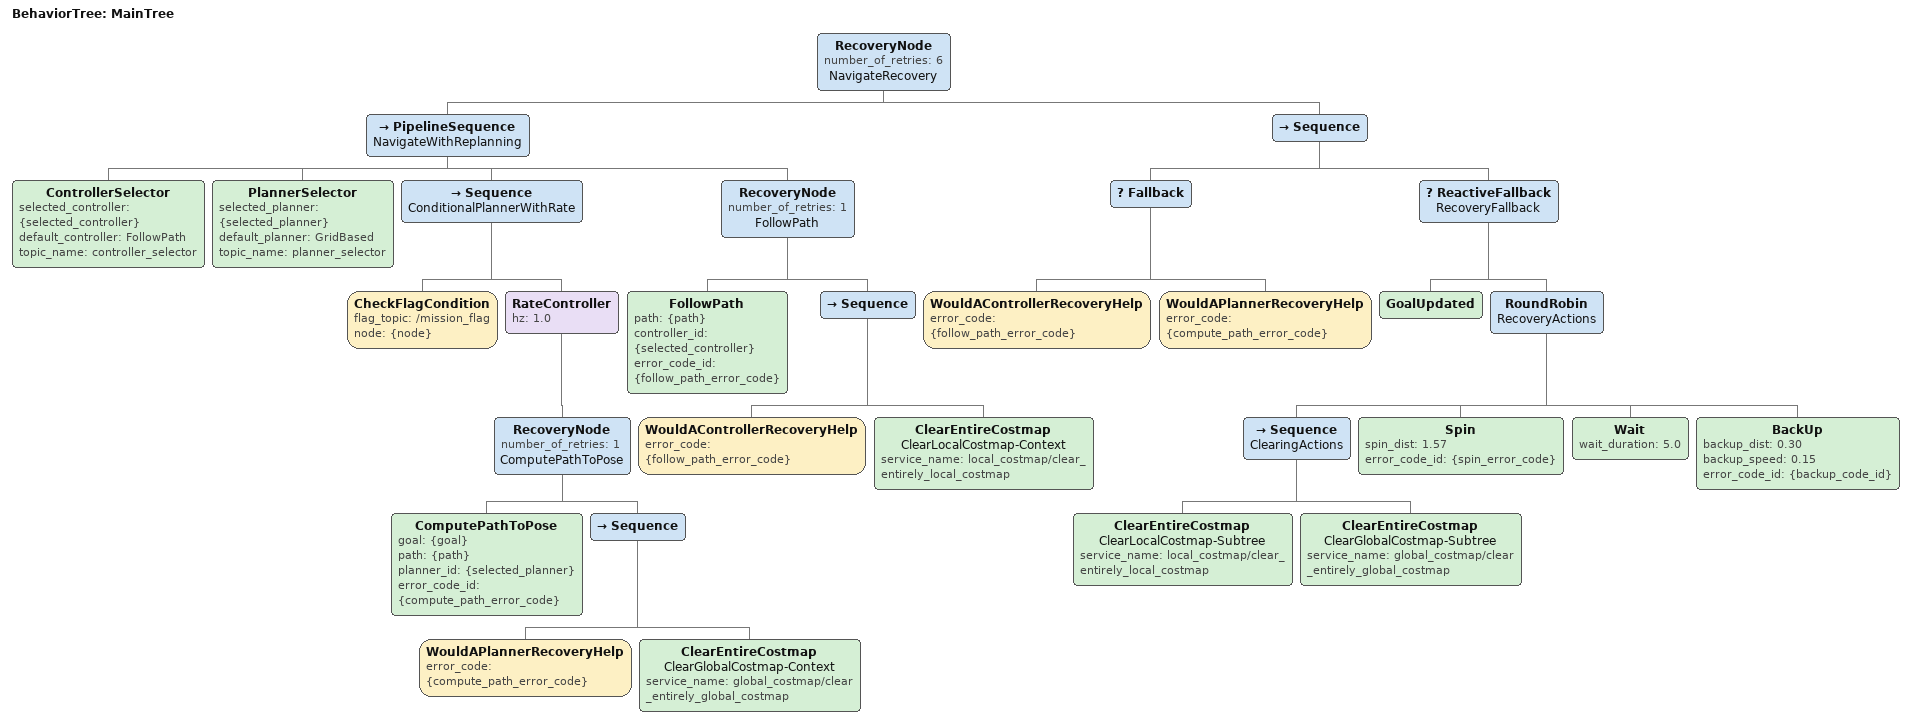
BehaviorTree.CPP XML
<root BTCPP_format="4" main_tree_to_execute="MainTree">
  <BehaviorTree ID="MainTree">
    <RecoveryNode number_of_retries="6" name="NavigateRecovery">
      <PipelineSequence name="NavigateWithReplanning">

        <!-- Controller & Planner 선택 -->
        <ControllerSelector selected_controller="{selected_controller}" default_controller="FollowPath" topic_name="controller_selector"/>
        <PlannerSelector selected_planner="{selected_planner}" default_planner="GridBased" topic_name="planner_selector"/>

        <!-- 플래그가 TRUE일 때만 global path update 허용 -->
        <Sequence name="ConditionalPlannerWithRate">
          <CheckFlagCondition flag_topic="/mission_flag" node="{node}" />
          <RateController hz="1.0">
            <RecoveryNode number_of_retries="1" name="ComputePathToPose">
              <ComputePathToPose goal="{goal}" path="{path}" planner_id="{selected_planner}" error_code_id="{compute_path_error_code}"/>
              <Sequence>
                <WouldAPlannerRecoveryHelp error_code="{compute_path_error_code}"/>
                <ClearEntireCostmap name="ClearGlobalCostmap-Context" service_name="global_costmap/clear_entirely_global_costmap"/>
              </Sequence>
            </RecoveryNode>
          </RateController>
        </Sequence>

        <!-- FollowPath는 항상 실행 -->
        <RecoveryNode number_of_retries="1" name="FollowPath">
          <FollowPath path="{path}" controller_id="{selected_controller}" error_code_id="{follow_path_error_code}"/>
          <Sequence>
            <WouldAControllerRecoveryHelp error_code="{follow_path_error_code}"/>
            <ClearEntireCostmap name="ClearLocalCostmap-Context" service_name="local_costmap/clear_entirely_local_costmap"/>
          </Sequence>
        </RecoveryNode>
      </PipelineSequence>

      <!-- Recovery 처리 루틴 -->
      <Sequence>
        <Fallback>
          <WouldAControllerRecoveryHelp error_code="{follow_path_error_code}"/>
          <WouldAPlannerRecoveryHelp error_code="{compute_path_error_code}"/>
        </Fallback>
        <ReactiveFallback name="RecoveryFallback">
          <GoalUpdated/>
          <RoundRobin name="RecoveryActions">
            <Sequence name="ClearingActions">
              <ClearEntireCostmap name="ClearLocalCostmap-Subtree" service_name="local_costmap/clear_entirely_local_costmap"/>
              <ClearEntireCostmap name="ClearGlobalCostmap-Subtree" service_name="global_costmap/clear_entirely_global_costmap"/>
            </Sequence>
            <Spin spin_dist="1.57" error_code_id="{spin_error_code}"/>
            <Wait wait_duration="5.0"/>
            <BackUp backup_dist="0.30" backup_speed="0.15" error_code_id="{backup_code_id}"/>
          </RoundRobin>
        </ReactiveFallback>
      </Sequence>
    </RecoveryNode>
  </BehaviorTree>
</root>
